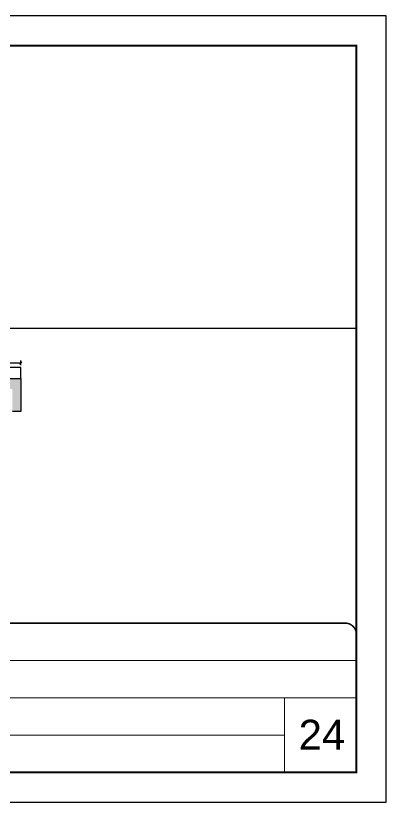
# Model space of a CAD drawing. Extents: x 3309 to 10384, y -2522 to 14608.
# Drawn here: x 9068 to 9563, y 7815 to 8865 of the extents above; entities that cross this region are included whole.
import ezdxf

# ---------------------------------------------------------------- set-up
doc = ezdxf.new("R2010")
doc.units = 0
doc.linetypes.add('CONTINUO', pattern=[0])
doc.linetypes.add('DASHED', pattern=[0.75, 0.5, -0.25])
for name, color, linetype, lineweight in [('CARIMBO', 255, 'Continuous', 9), ('Folhas', 255, 'Continuous', 9), ('SARRAFO DE PRESSAO', 251, 'DASHED', 9)]:
    doc.layers.add(name, color=color, linetype=linetype, lineweight=lineweight)
doc.layers.add('COTA', color=241, linetype='Continuous')
doc.layers.add('Painéis', color=200, linetype='Continuous')
doc.layers.add('Laje_Perimetro', color=7, linetype='Continuous', plot=False)
doc.styles.add('ARIAL', font='arial.ttf')
doc.styles.add('COTA TECNICA', font='techl___.ttf', dxfattribs={"height": 10})
doc.styles.add('Tecnologia', font='')
doc.styles.get('Tecnologia').set_extended_font_data('Forgotten Futurist')
doc.dimstyles.new('PAINEL', dxfattribs={"dimtxt": 10, "dimasz": 3, "dimexe": 3, "dimexo": 3, "dimgap": 3, "dimtad": 1, "dimdec": 1, "dimzin": 12, "dimdsep": 46, "dimtxsty": 'COTA TECNICA', "dimblk1": 'OBLIQUE', "dimblk2": 'OBLIQUE', "dimsah": 1, "dimcen": 0.9, "dimclrd": 4, "dimclre": 4, "dimclrt": 240, "dimadec": 1, "dimazin": 3, "dimtfac": 1, "dimtdec": 1, "dimtmove": 0, "dimatfit": 3, "dimfxl": 1, "dimtolj": 1, "dimtzin": 12, "dimarcsym": 0})

# ---------------------------------------------------------------- blocks, each defined once
blk = doc.blocks.new('9999999999')
at = {"color": 30, "linetype": 'CONTINUO'}
for p, q in [((98564.6, 34230.2), (98564.6, 34429.4)), ((98564.6, 34379.6), (99584, 34379.6)), ((98564.6, 34329.8), (99488, 34329.8)), ((99584, 34329.8), (99488, 34329.8)), ((99488, 34329.8), (99488, 34230.2)), ((98564.6, 34280), (99488, 34280))]:
    blk.add_line(p, q, dxfattribs=at)
at = {"color": 30, "linetype": 'CONTINUO', "const_width": 2}
blk.add_lwpolyline([(99584, 34230.2), (99584, 34414.4, 0.414214), (99569, 34429.4), (98229, 34429.4, 0.414214), (98214, 34414.4), (98214, 34245.2, 0.414214), (98229, 34230.2), (99584, 34230.2)], format="xyb", dxfattribs=at)
at = {"layer": 'Folhas'}
blk.add_lwpolyline([(98139, 34190.2), (99624, 34190.2), (99624, 35240.2), (98139, 35240.2)], close=True, dxfattribs=at)
at = {"layer": 'Folhas', "color": 30, "const_width": 3}
blk.add_lwpolyline([(98214, 34230.2), (99584, 34230.2), (99584, 35200.2), (98214, 35200.2)], close=True, dxfattribs=at)
at = {"color": 7, "linetype": 'Continuous', "ltscale": 5, "style": 'ARIAL'}
for s, height, p in [('SKR', 15.48, (98837.7, 34393.1)), ('LEAF LOEFGREN', 15.483, (98837.7, 34343.3)), ('5°PAVIMENTO', 15.483, (98837.7, 34293.5)), ('NOVA SISTEMAS CONSTRUTIVOS', 11.059, (98263.2, 34267.2)), ('LATERAIS DE VIGAS', 15.483, (98837.7, 34243.7))]:
    blk.add_text(s, height=height, dxfattribs=at).set_placement(p)
at = {"layer": 'Folhas', "color": 7, "style": 'Tecnologia', "width": 1.5}
for s, p in [('CLIENTE:', (98573.7, 34397.2)), ('OBRA:', (98573.7, 34347.3)), ('PAVIMENTO:', (98573.7, 34297.5)), ('PROJETO:', (98573.7, 34247.7))]:
    blk.add_text(s, height=14, dxfattribs=at).set_placement(p)
blk = doc.blocks.new('_Oblique')
at = {"color": 0, "linetype": 'ByBlock', "lineweight": -2}
blk.add_line((-0.5, -0.5), (0.5, 0.5), dxfattribs=at)
blk = doc.blocks.new('*D635')
at = {"layer": 'COTA', "color": 4, "lineweight": -2, "transparency": 16777216}
for p, q in [((8830.3, 8398.5), (8830.3, 8404.6)), ((8830.3, 8401.6), (9074.3, 8401.6)), ((9074.3, 8398.5), (9074.3, 8404.6))]:
    blk.add_line(p, q, dxfattribs=at)
at = {"layer": 'Defpoints', "color": 0, "transparency": 16777216}
for p in [(9074.3, 8401.6), (8830.3, 8395.5, 0), (9074.3, 8395.5, 0)]:
    blk.add_point(p, dxfattribs=at)
at = {"layer": 'COTA', "color": 4, "lineweight": -2, "transparency": 16777216, "xscale": 3, "yscale": 3, "zscale": 3, "rotation": 180}
blk.add_blockref('_Oblique', (8830.3, 8401.6), dxfattribs=at)
at = {"layer": 'COTA', "color": 4, "lineweight": -2, "transparency": 16777216, "xscale": 3, "yscale": 3, "zscale": 3}
blk.add_blockref('_Oblique', (9074.3, 8401.6), dxfattribs=at)
at = {"layer": 'COTA', "color": 240, "transparency": 16777216, "insert": (8952.3, 8409.7), "char_height": 10, "attachment_point": 5, "style": 'COTA TECNICA'}
blk.add_mtext('\\A1;244', dxfattribs=at)

msp = doc.modelspace()

# ---------------------------------------------------------------- hatches: boundary and pattern name
at = {"layer": 'COTA'}
h = msp.add_hatch(dxfattribs=at)
h.set_pattern_fill('AR-CONC', color=256, scale=0.03)
h.paths.add_polyline_path([(8586.26, 8336.51), (8642.26, 8336.51), (8642.26, 8366.51), (9063.26, 8366.51), (9063.26, 8336.51), (9074.26, 8336.51), (9074.26, 8380.51), (8586.26, 8380.51)])

# ---------------------------------------------------------------- linework, layer by layer
for p, q in [((8152.87, 8447.99), (9522.87, 8447.99)), ((9074.26, 8380.51, 0), (9074.26, 8336.51, 0)), ((9074.26, 8336.51, 0), (9063.26, 8336.51, 0))]:
    msp.add_line(p, q, dxfattribs=at)
at = {"layer": 'Laje_Perimetro'}
msp.add_lwpolyline([(9562.87, 8864.98), (8077.87, 8864.98), (8077.87, 7814.98), (9562.87, 7814.98)], close=True, dxfattribs=at)
at = {"layer": 'Painéis', "linetype": 'ByBlock'}
for p, q in [((9074.26, 8395.51, 0), (8586.26, 8395.51, 0)), ((9074.26, 8380.51, 0), (9074.26, 8395.51, 0)), ((8586.26, 8380.51, 0), (9074.26, 8380.51, 0))]:
    msp.add_line(p, q, dxfattribs=at)

# ---------------------------------------------------------------- block references
at = {"layer": 'SARRAFO DE PRESSAO', "color": 6, "linetype": 'ByBlock'}
msp.add_blockref('9999999999', (-90061.11, -26375.22), dxfattribs=at)

# ---------------------------------------------------------------- texts
at = {"layer": 'CARIMBO', "style": 'ARIAL'}
msp.add_text('24', height=40, dxfattribs=at).set_placement((9445.73, 7885.13))

# ---------------------------------------------------------------- dimensions: what is measured, and where the dimension line sits
at = {"layer": 'COTA'}
dim = msp.add_linear_dim(base=(9074.26, 8401.59), p1=(8830.26, 8395.51, 0), p2=(9074.26, 8395.51, 0), dimstyle='PAINEL', override={"dimtmove": 1}, dxfattribs=at)
dim.commit()
dim.dimension.update_dxf_attribs({"geometry": '*D635', "text_midpoint": (8952.26, 8409.66)})

doc.saveas('drawing.dxf')
